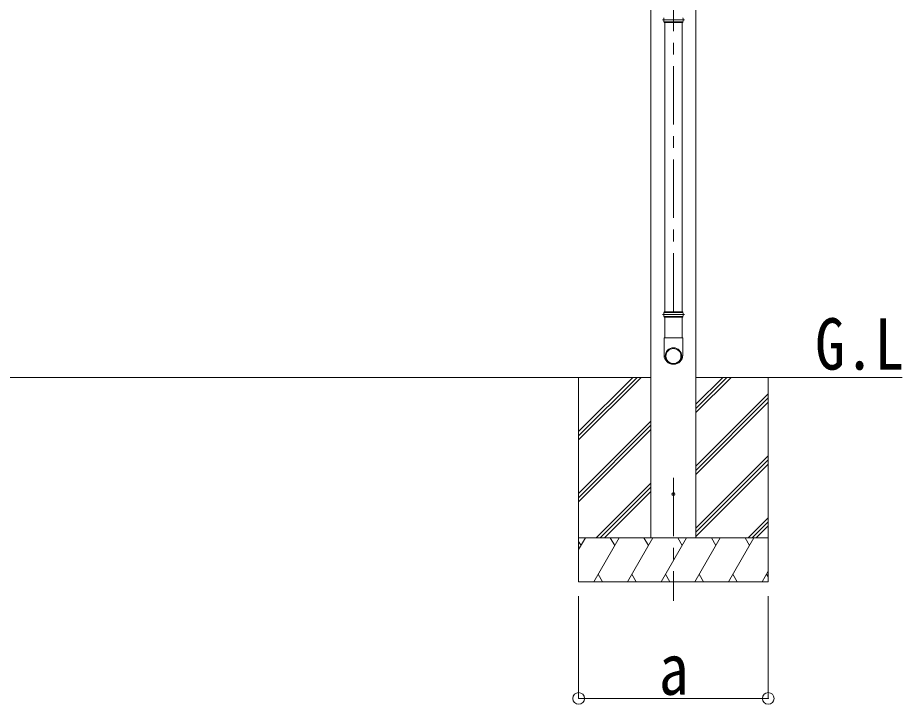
# Model space of a CAD drawing. Units: millimetres at full size, sheet at 1:40; details may follow other scales. Extents: x -11243 to 11243, y -7760 to 7760.
# Drawn here: x -4691 to -1658, y -4928 to -2576 of the extents above; entities that cross this region are included whole.
import ezdxf
from ezdxf.enums import TextEntityAlignment as Align

# ---------------------------------------------------------------- set-up
doc = ezdxf.new("R2010")
doc.units = ezdxf.units.MM
doc.header["$LTSCALE"] = 40
doc.header["$PDMODE"] = 32
doc.header["$PDSIZE"] = 40
doc.linetypes.add('CHAIN1', pattern=[8, 5, -1, 1, -1])
doc.linetypes.add('DASHED1', pattern=[1.8, 1.2, -0.6])
for name, color, linetype, lineweight in [('0-0_0', 7, 'Continuous', 9), ('0-1_本体', 5, 'CHAIN1', 9), ('0-3_ELV2', 4, 'Continuous', 9), ('0-6_OTH_LINE', 6, 'Continuous', 9), ('0-7_SHAPE', 7, 'Continuous', 9), ('0-9_OUTLINE', 7, 'Continuous', 9)]:
    doc.layers.add(name, color=color, linetype=linetype, lineweight=lineweight)
doc.styles.add('ＭＳ ゴシック', font='')
doc.styles.get('ＭＳ ゴシック').set_extended_font_data('MS Gothic')

msp = doc.modelspace()

# ---------------------------------------------------------------- linework, layer by layer
at = {"layer": '0-0_0'}
for p, q in [((-2520.01, -3807.74), (-7331.01, -3807.74)), ((-2768.01, -3807.74), (-2768.01, -4507.74)), ((-2768.01, -3993.72), (-2582.03, -3807.74)), ((-2768.01, -4007.86), (-2567.89, -3807.74)), ((-2768.01, -4022), (-2553.75, -3807.74)), ((-2768.01, -3809.87), (-2765.88, -3807.74)), ((-1658.39, -3807.74), (-2366.01, -3807.74)), ((-2366.01, -3928.37), (-2245.38, -3807.74)), ((-2366.01, -3914.23), (-2259.52, -3807.74)), ((-2366.01, -3900.08), (-2273.67, -3807.74)), ((-2118.01, -3807.74), (-2118.01, -4507.74)), ((-2366.01, -4112.21), (-2118.01, -3864.22)), ((-2366.01, -4126.36), (-2118.01, -3878.36)), ((-2366.01, -4140.5), (-2118.01, -3892.5)), ((-2768.01, -4205.85), (-2520.01, -3957.85)), ((-2768.01, -4219.99), (-2520.01, -3971.99)), ((-2768.01, -4234.13), (-2520.01, -3986.13)), ((-2366.01, -4324.35), (-2118.01, -4076.35)), ((-2366.01, -4338.49), (-2118.01, -4090.49)), ((-2366.01, -4352.63), (-2118.01, -4104.63)), ((-2707.77, -4357.74), (-2520.01, -4169.98)), ((-2693.63, -4357.74), (-2520.01, -4184.12)), ((-2679.49, -4357.74), (-2520.01, -4198.26)), ((-2187.27, -4357.74), (-2118.01, -4288.48)), ((-2173.13, -4357.74), (-2118.01, -4302.62)), ((-2158.99, -4357.74), (-2118.01, -4316.76)), ((-2118.01, -4357.74), (-2768.01, -4357.74)), ((-2768.01, -4397.83), (-2744.86, -4357.74)), ((-2716, -4507.74), (-2629.39, -4357.74)), ((-2644.4, -4383.72), (-2659.4, -4357.74)), ((-2600.53, -4507.74), (-2513.92, -4357.74)), ((-2528.92, -4383.72), (-2543.93, -4357.74)), ((-2485.06, -4507.74), (-2398.45, -4357.74)), ((-2413.45, -4383.72), (-2428.46, -4357.74)), ((-2369.59, -4507.74), (-2282.98, -4357.74)), ((-2297.98, -4383.72), (-2312.98, -4357.74)), ((-2254.12, -4507.74), (-2167.51, -4357.74)), ((-2197.51, -4357.74), (-2182.51, -4383.72)), ((-2759.86, -4383.72), (-2768.01, -4369.6)), ((-2701, -4481.76), (-2686, -4507.74)), ((-2585.53, -4481.76), (-2570.53, -4507.74)), ((-2470.06, -4481.76), (-2455.06, -4507.74)), ((-2354.59, -4481.76), (-2339.59, -4507.74)), ((-2239.12, -4481.76), (-2224.12, -4507.74)), ((-2138.65, -4507.74), (-2118.01, -4472)), ((-2123.65, -4481.76), (-2118.01, -4491.52)), ((-2768.01, -4507.74), (-2118.01, -4507.74))]:
    msp.add_line(p, q, dxfattribs=at)
at = {"layer": '0-0_0', "linetype": 'DASHED1'}
msp.add_line((-2366.01, -4357.74), (-2520.01, -4357.74), dxfattribs=at)
at = {"layer": '0-1_本体'}
for p, q in [((-2443.01, -1461.83), (-2443.01, -3606.45)), ((-2443.01, -4151.79), (-2443.01, -4572.87))]:
    msp.add_line(p, q, dxfattribs=at)
at = {"layer": '0-3_ELV2'}
for p, q in [((-2520.01, -1239.83), (-2520.01, -4357.74)), ((-2366.01, -1227.24), (-2366.01, -4357.74))]:
    msp.add_line(p, q, dxfattribs=at)
msp.add_circle((-2443.01, -4207.74), 5, dxfattribs=at)
at = {"layer": '0-6_OTH_LINE'}
for p, q in [((-2768.01, -4907.72), (-2768.01, -4557.74)), ((-2118.01, -4907.72), (-2118.01, -4557.74)), ((-2768.01, -4907.72), (-2118.01, -4907.72))]:
    msp.add_line(p, q, dxfattribs=at)
for p in [(-2768.01, -4907.72), (-2118.01, -4907.72)]:
    msp.add_point(p, dxfattribs=at)
at = {"layer": '0-9_OUTLINE'}
for p, q in [((-2481.01, -2582.75), (-2405.01, -2582.75)), ((-2475.62, -2589.75), (-2410.41, -2589.75)), ((-2475.01, -2589.75), (-2475.01, -2591.75)), ((-2475.01, -2591.75), (-2411.01, -2591.75)), ((-2473.01, -2591.75), (-2473.01, -3583.72)), ((-2413.01, -2591.75), (-2413.01, -3583.72)), ((-2411.01, -2589.75), (-2411.01, -2591.75)), ((-2481.01, -3592.72), (-2405.01, -3592.72)), ((-2475.62, -3585.72), (-2410.41, -3585.72)), ((-2475.62, -3599.72), (-2410.41, -3599.72)), ((-2475.01, -3583.72), (-2411.01, -3583.72)), ((-2475.01, -3583.72), (-2475.01, -3585.72)), ((-2475.01, -3599.72), (-2475.01, -3601.72)), ((-2475.01, -3601.72), (-2411.01, -3601.72)), ((-2473.01, -3601.72), (-2473.01, -3672.72)), ((-2413.01, -3601.72), (-2413.01, -3672.72)), ((-2411.01, -3583.72), (-2411.01, -3585.72)), ((-2411.01, -3599.72), (-2411.01, -3601.72)), ((-2411.16, -3672.72), (-2474.86, -3672.72)), ((-2474.86, -3672.72), (-2474.86, -3732)), ((-2411.16, -3672.72), (-2411.16, -3732))]:
    msp.add_line(p, q, dxfattribs=at)
for centre, radius, start, end in [((-2448.76, -2582.75), 27.75, 165.38919, 194.61079), ((-2437.26, -2582.75), 27.75, 0, 14.61083), ((-2437.26, -2582.75), 27.75, 345.38917, 0), ((-2448.76, -3592.72), 27.75, 165.38919, 194.61079), ((-2437.26, -3592.72), 27.75, 0, 14.61083), ((-2437.26, -3592.72), 27.75, 345.38917, 0), ((-2443.86, -3732), 31, 180, 270), ((-2442.16, -3732), 31, 270, 0)]:
    msp.add_arc(centre, radius, start, end, dxfattribs=at)
for major_axis in [(-28.29, 0), (-25.83, 0)]:
    msp.add_ellipse((-2443.01, -3734.81), major_axis=major_axis, ratio=0.996195, dxfattribs=at)

# ---------------------------------------------------------------- texts
at = {"layer": '0-6_OTH_LINE', "color": 7, "style": 'ＭＳ ゴシック', "width": 0.85}
msp.add_text('a', height=176, dxfattribs=at).set_placement((-2493.01, -4947.72), align=Align.BOTTOM_LEFT)
at = {"layer": '0-7_SHAPE', "style": 'ＭＳ ゴシック', "width": 0.85}
msp.add_text('G.L', height=176, dxfattribs=at).set_placement((-1957.41, -3834.02), align=Align.BOTTOM_LEFT)

doc.saveas('drawing.dxf')
